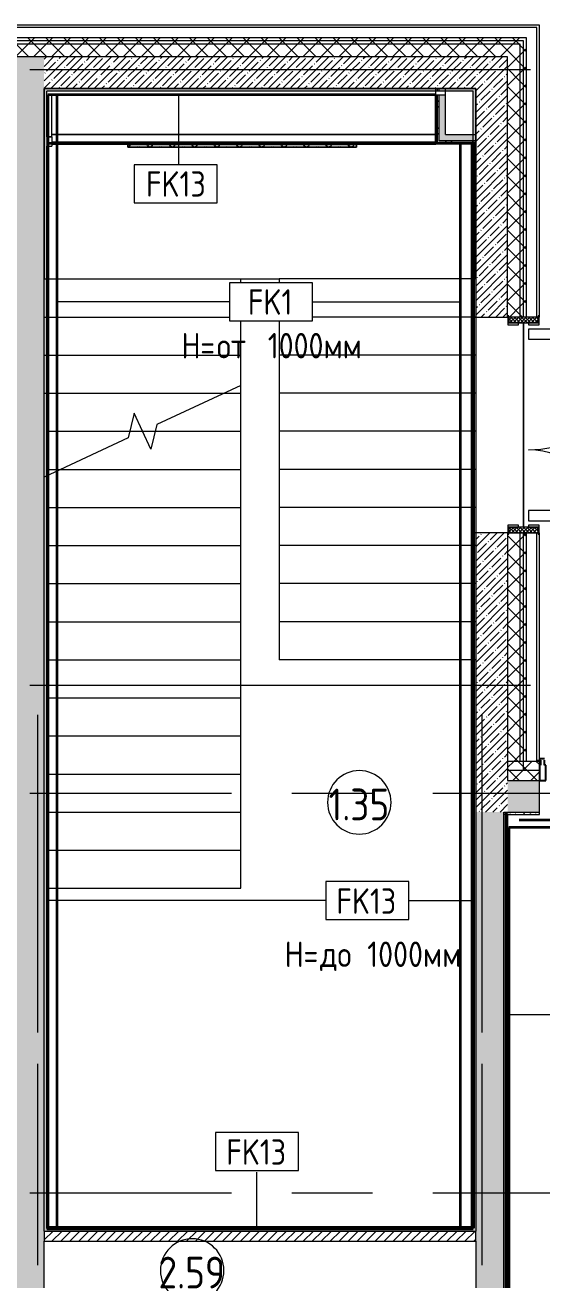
# Model space of a CAD drawing. Header units: millimetres. Extents: x 81711 to 274967, y -8553 to 29000.
# Drawn here: x 89260 to 93330, y 17465 to 27350 of the extents above; entities that cross this region are included whole.
import ezdxf

# ---------------------------------------------------------------- set-up
doc = ezdxf.new("R2010")
doc.units = ezdxf.units.MM
doc.linetypes.add('Осевая', pattern=[3175, 635, -476.25, 1587.5, -476.25])
for name, color, linetype, lineweight in [('A-AREA-IDEN', 7, 'Continuous', 9), ('A-DETL', 7, 'Continuous', 9), ('A-DETL-1', 7, 'Continuous', 35), ('A-DOOR', 7, 'Continuous', 9), ('A-DOOR-1', 7, 'Continuous', 13), ('A-DOOR-FRAM', 7, 'Continuous', 13), ('A-DOOR-FRAM-1', 7, 'Continuous', 9), ('A-GLAZ-CWMG', 7, 'Continuous', 9), ('A-GLAZ-CWMG-1', 7, 'Continuous', 25), ('A-WALL', 7, 'Continuous', 9), ('A-WALL-IDEN', 7, 'Continuous', 9), ('I-WALL', 7, 'Continuous', 9), ('S-STRS-1', 7, 'Continuous', 9), ('S-STRS-MBND', 7, 'Continuous', 9), ('Знаки', 7, 'Continuous', 9), ('Оси', 7, 'Continuous', 9), ('Оси-2', 7, 'Осевая', 9)]:
    doc.layers.add(name, color=color, linetype=linetype, lineweight=lineweight)
for name, color, linetype, lineweight, true_color in [('A-WALL-1', 7, 'Continuous', 9, 0xc0c0c0), ('G-ANNO-TEXT-1', 7, 'Continuous', 9, 0x3c3c3c), ('I-WALL-17', 5, 'Continuous', 50, 0x0000ff), ('I-WALL-5', 7, 'Continuous', 9, 0xc0c0c0), ('S-WALL-ANLY', 7, 'Continuous', 13, 0x008040), ('S-WALL-ANLY-1', 7, 'Continuous', 5, 0x008040), ('Знаки-1', 7, 'Continuous', 9, 0xdfdfdf), ('Знаки-2', 9, 'Continuous', 9, 0x808080)]:
    doc.layers.add(name, color=color, linetype=linetype, lineweight=lineweight, true_color=true_color)
doc.styles.add('GOST Common', font='GOST_Common.ttf', dxfattribs={"width": 0.9, "height": 200})
doc.styles.add('GOST Common_1', font='GOST_Common.ttf', dxfattribs={"width": 0.9, "height": 250})
pattern_1 = [(45, (0, 0), (-57.024626, 57.024626), []), (45, (57.025, 0), (-57.024626, 57.024626), [100.806, -20.161, 3.353, -16.808])]
pattern_2 = [(45, (0, 0), (-70.71068, 70.71068), []), (135, (0, 0), (-70.71068, -70.71068), [])]
pattern_3 = [(0, (0, 0), (121.92, 30.48), [10.058, -81.382, 10.058, -81.382, -487.68]), (0, (0, 0), (121.92, 30.48), [-182.88, 10.058, -172.822, 10.058, -81.382, -213.36]), (0, (0, 0), (121.92, 30.48), [-457.2, 10.058, -50.902, 10.058, -142.342]), (120, (45.72, 15.24), (-87.356454, 90.345817), [10.058, -81.382, 10.058, -81.382, -487.68]), (120, (45.72, 15.24), (-87.356454, 90.345817), [-182.88, 10.058, -172.822, 10.058, -81.382, -213.36]), (120, (45.72, 15.24), (-87.356454, 90.345817), [-457.2, 10.058, -50.902, 10.058, -142.342]), (240, (60.96, 76.2), (-34.563546, -120.825817), [10.058, -81.382, 10.058, -81.382, -487.68]), (240, (60.96, 76.2), (-34.563546, -120.825817), [-182.88, 10.058, -172.822, 10.058, -81.382, -213.36]), (240, (60.96, 76.2), (-34.563546, -120.825817), [-457.2, 10.058, -50.902, 10.058, -142.342])]
pattern_4 = [(45, (0, 0), (-106.06602, 106.06602), []), (135, (0, 0), (-106.06602, -106.06602), [])]

# ---------------------------------------------------------------- blocks, each defined once
blk = doc.blocks.new('110_Дверь_СКБ_2Ст_Внутренняя - ДН-4д_ ДОО_Дв_1450x2100h_Лестничная клетка-23615437-План отделки стен 1 этажа в осях 23_1-33')
at = {"layer": 'A-DOOR'}
h = blk.add_hatch(dxfattribs=at)
h.set_pattern_fill('FP_15', color=256, style=0, pattern_type=2)
h.set_pattern_definition([(135, (1471.41, 189.685), (-14.14214, -14.14214), []), (225, (1471.41, 189.685), (14.14214, -14.14214), [])])
h.paths.add_polyline_path([(862.5, 115), (817.5, 115), (817.5, -115), (862.5, -115)])
at = {"layer": 'A-DOOR-FRAM-1'}
h = blk.add_hatch(dxfattribs=at)
h.set_pattern_fill('FP_16', color=256, style=0, pattern_type=2)
h.set_pattern_definition([(45, (-651.384, 189.685), (-14.1421, 14.1421), []), (135, (-651.384, 189.685), (-14.1421, -14.1421), [])])
h.paths.add_polyline_path([(-792.5, 115), (-837.5, 115), (-837.5, -115), (-792.5, -115)])
at = {"layer": 'A-DOOR'}
for p, q in [((-777.5, 123), (-847.5, 123)), ((-847.5, 123), (-847.5, 115)), ((-847.5, 115), (-792.5, 115)), ((-792.5, 115), (-792.5, 40)), ((-777.5, 40), (-777.5, 123)), ((872.5, 123), (802.5, 123)), ((802.5, 123), (802.5, 40)), ((817.5, 40), (817.5, 115)), ((817.5, 115), (872.5, 115)), ((872.5, 115), (872.5, 123)), ((-792.5, 40), (-777.5, 40)), ((802.5, 40), (817.5, 40)), ((-777.5, -40), (-792.5, -40)), ((-792.5, -40), (-792.5, -115)), ((-777.5, -123), (-777.5, -40)), ((817.5, -40), (802.5, -40)), ((802.5, -40), (802.5, -123)), ((817.5, -115), (817.5, -40)), ((-847.5, -115), (-847.5, -123)), ((-792.5, -115), (-847.5, -115)), ((-847.5, -123), (-777.5, -123)), ((802.5, -123), (872.5, -123)), ((872.5, -115), (817.5, -115)), ((872.5, -123), (872.5, -115))]:
    blk.add_line(p, q, dxfattribs=at)
for centre, radius, start, end in [((-742.5, 40), 950, 0, 90), ((767.5, 40), 560, 90, 180)]:
    blk.add_arc(centre, radius, start, end, dxfattribs=at)
at = {"layer": 'A-DOOR-1'}
for p, q in [((-742.5, 990), (-742.5, 40)), ((-662.5, 990), (-742.5, 990)), ((-662.5, 40), (-662.5, 990)), ((767.5, 600), (687.5, 600)), ((687.5, 600), (687.5, 40)), ((767.5, 40), (767.5, 600)), ((-742.5, 40), (-662.5, 40)), ((687.5, 40), (767.5, 40))]:
    blk.add_line(p, q, dxfattribs=at)
at = {"layer": 'A-DOOR-FRAM'}
for p, q in [((-792.5, 115), (-837.5, 115)), ((-837.5, 115), (-837.5, -115)), ((-792.5, -115), (-792.5, 115)), ((862.5, 115), (817.5, 115)), ((817.5, 115), (817.5, -115)), ((862.5, -115), (862.5, 115)), ((-837.5, -115), (-792.5, -115)), ((817.5, -115), (862.5, -115))]:
    blk.add_line(p, q, dxfattribs=at)
blk = doc.blocks.new('Прямоугольный импост - Импост структурный с накладкой - 170мм-22855280-План отделки стен 1 этажа в осях 23_1-33')
at = {"layer": 'A-GLAZ-CWMG-1'}
for p, q in [((0, 160), (-50, 160)), ((-50, 160), (-50, 40)), ((0, 40), (0, 160)), ((-50, 40), (-40, 40)), ((-40, 40), (-40, 0)), ((-10, 0), (-10, 40)), ((-10, 40), (0, 40)), ((0, 0), (-10, 0)), ((0, -10), (0, 0)), ((-40, -10), (0, -10))]:
    blk.add_line(p, q, dxfattribs=at)
blk = doc.blocks.new('Съемный металлический экран с перфорацией - E1-31419150-План отделки стен 1 этажа в осях 23_1-33')
at = {"layer": 'Знаки'}
h = blk.add_hatch(dxfattribs=at)
h.set_pattern_fill('FP_68', color=256, style=0, pattern_type=2)
h.set_pattern_definition([(0, (-90051.406, -26389), (0, 50.8), [13.612, -74.376]), (60, (-90026.006, -26382.194), (-43.99409, 25.4), [13.612, -74.376]), (120, (-90019.2, -26356.794), (-43.99409, -25.4), [13.612, -74.376]), (30, (-90037.79, -26389), (9e-05, 101.59984), [13.612, -87.988]), (30, (-90063.19, -26345.01), (9e-05, 101.59984), [13.612, -87.988]), (150, (-90051.41, -26389), (-87.98809, -50.79984), [13.612, -87.988]), (150, (-90026.01, -26345.01), (-87.98809, -50.79984), [13.612, -87.988]), (90, (-90019.2, -26370.41), (-87.988, 50.8), [13.612, -87.988]), (90, (-90070, -26370.41), (-87.988, 50.8), [13.612, -87.988])])
h.paths.add_polyline_path([(0, 0), (1800, 0), (1800, 20), (0, 20)])
at = {"layer": 'Знаки-1'}
for p, q in [((0, 0), (0, 20)), ((0, 20), (1800, 20)), ((1800, 0), (0, 0)), ((1800, 20), (1800, 0))]:
    blk.add_line(p, q, dxfattribs=at)
at = {"layer": 'Знаки-2'}
for p, q in [((1800, 20), (0, 20)), ((0, 20), (0, 0)), ((0, 0), (1800, 0)), ((1800, 0), (1800, 20))]:
    blk.add_line(p, q, dxfattribs=at)
blk = doc.blocks.new('Зашивка приборов отопления4 - Зашивка приборов отопления-33272095-План отделки стен 1 этажа в осях 23_1-33')
at = {"layer": 'A-WALL-1'}
for p, q in [((121505, 18487.5), (124530, 18487.5)), ((124530, 18487.5), (121505, 18487.5)), ((121505, 18412.5), (124530, 18412.5))]:
    blk.add_line(p, q, dxfattribs=at)
blk = doc.blocks.new('Зашивка приборов отопления33 - Зашивка приборов отопления-33324347-План отделки стен 1 этажа в осях 23_1-33')
at = {"layer": 'A-WALL-1'}
for p, q in [((124365.9, 19496.3), (121300.9, 19496.3)), ((121300.9, 19136.3), (121300.9, 19496.3)), ((121340.9, 19136.3), (121340.9, 19466.3)), ((124365.9, 19466.3), (121340.9, 19466.3)), ((121300.9, 19136.3), (121340.9, 19136.3)), ((121340.9, 19136.3), (121300.9, 19136.3)), ((121300.9, 19136.3), (121300.9, 19061.3)), ((121340.9, 19136.3), (121340.9, 19061.3)), ((121300.9, 19061.3), (121340.9, 19061.3))]:
    blk.add_line(p, q, dxfattribs=at)
blk = doc.blocks.new('Марка_Помещения - Номер-25198446-План отделки стен 1 этажа в осях 23_1-33')
at = {"layer": 'A-AREA-IDEN'}
for start, end in [(360, 180), (180, 360)]:
    blk.add_arc((0, 0), 2.5, start, end, dxfattribs=at)
blk = doc.blocks.new('М_стена_0001 - Типоразмер_без рамки-25382661-План отделки стен 1 этажа в осях 23_1-33')
at = {"layer": 'A-WALL-IDEN'}
for p, q in [((3.258, 1.523), (-3.273, 1.523)), ((-3.273, 1.523), (-3.273, -1.477)), ((3.258, -1.477), (3.258, 1.523)), ((-3.273, -1.477), (3.258, -1.477))]:
    blk.add_line(p, q, dxfattribs=at)

msp = doc.modelspace()

# ---------------------------------------------------------------- hatches: boundary and pattern name
at = {"layer": 'A-WALL'}
h = msp.add_hatch(dxfattribs=at)
h.set_pattern_fill('FP_5', color=256, style=0, pattern_type=2)
h.set_pattern_definition(pattern_2)
h.paths.add_polyline_path([(93210, 27200), (93210, 27250), (89010, 27250), (89010, 27200), (93160, 27200)])
h = msp.add_hatch(dxfattribs=at)
h.set_pattern_fill('FP_5', color=256, style=0, pattern_type=2)
h.set_pattern_definition(pattern_2)
h.paths.add_polyline_path([(89010, 27100), (93160, 27100), (93160, 27200), (89010, 27200)])
h = msp.add_hatch(dxfattribs=at)
h.set_pattern_fill('FP_5', color=256, style=0, pattern_type=2)
h.set_pattern_definition(pattern_2)
h.paths.add_polyline_path([(93210, 21550), (93210, 23350), (93160, 23350), (93160, 21550), (93178.9, 21550)])
h.paths.add_polyline_path([(93160, 25050), (93210, 25050), (93210, 27200), (93160, 27200), (93160, 25796.4)])
h = msp.add_hatch(dxfattribs=at)
h.set_pattern_fill('FP_5', color=256, style=0, pattern_type=2)
h.set_pattern_definition(pattern_2)
h.paths.add_polyline_path([(93060, 21550), (93160, 21550), (93160, 23350), (93070, 23350), (93070, 23340), (93062, 23340), (93062, 23350), (93060, 23350), (93060, 21553)])
h.paths.add_polyline_path([(93160, 25050), (93160, 27100), (93060, 27100), (93060, 25050), (93062, 25050), (93062, 25060), (93070, 25060), (93070, 25050), (93094, 25050)])
h = msp.add_hatch(dxfattribs=at)
h.set_pattern_fill('FP_5', color=256, style=0, pattern_type=2)
h.set_pattern_definition(pattern_2)
h.paths.add_polyline_path([(111235.1, 21400), (111126.6, 21550), (110941.5, 21550), (111050, 21400), (111141.7, 21400)])
h.paths.add_polyline_path([(104488.8, 21400), (104650, 21400), (104650, 21550), (103450, 21550), (103450, 21400)])
h.paths.add_polyline_path([(106050, 21400), (106850, 21400), (106850, 21550), (105550, 21550), (105550, 21400), (105819.4, 21400)])
h.paths.add_polyline_path([(107750, 21400), (109050, 21400), (109050, 21550), (107750, 21550)])
h.paths.add_polyline_path([(110803.2, 21400), (110694.6, 21550), (109950, 21550), (109950, 21400), (110476.4, 21400)])
h.paths.add_polyline_path([(100580, 21400), (101150, 21400), (101150, 21550), (96610, 21550), (96610, 21400), (100497.1, 21400)])
h.paths.add_polyline_path([(93060, 21400), (93310, 21400), (93310, 21550), (93060, 21550)])
at = {"layer": 'I-WALL'}
h = msp.add_hatch(dxfattribs=at)
h.set_pattern_fill('FP_2', color=256, style=0, pattern_type=2)
h.set_pattern_definition(pattern_1)
h.paths.add_polyline_path([(89410, 17270), (89410, 27100), (89160, 27100), (89160, 17270)])
h = msp.add_hatch(dxfattribs=at)
h.set_pattern_fill('FP_2', color=256, style=0, pattern_type=2)
h.set_pattern_definition(pattern_1)
h.paths.add_polyline_path([(92810, 26850), (92810, 27100), (89410, 27100), (89410, 26850), (92513.6, 26850)])
h = msp.add_hatch(dxfattribs=at)
h.set_pattern_fill('FP_2', color=256, style=0, pattern_type=2)
h.set_pattern_definition(pattern_1)
h.paths.add_polyline_path([(93030, 21150), (93060, 21150), (93060, 23350), (92810, 23350), (92810, 21150)])
h.paths.add_polyline_path([(93060, 25050), (93060, 27100), (92810, 27100), (92810, 25050)])
h = msp.add_hatch(dxfattribs=at)
h.set_pattern_fill('FP_64', color=256, style=0, pattern_type=2)
h.set_pattern_definition(pattern_3)
h.paths.add_polyline_path([(92570, 26830), (92790, 26830), (92790, 26850), (89410, 26850), (89410, 26830), (92513.6, 26830)])
h = msp.add_hatch(dxfattribs=at)
h.set_pattern_fill('FP_64', color=256, style=0, pattern_type=2)
h.set_pattern_definition(pattern_3)
h.paths.add_polyline_path([(89430, 17850), (89430, 26830), (89410, 26830), (89410, 17850)])
h = msp.add_hatch(dxfattribs=at)
h.set_pattern_fill('FP_67', color=256, style=0, pattern_type=2)
h.set_pattern_definition(pattern_4)
h.paths.add_polyline_path([(92507.5, 26412.5), (92507.5, 26800), (92495, 26800), (92495, 26412.5)])
h.paths.add_polyline_path([(92507.5, 26830), (92507.5, 26850), (92495, 26850), (92495, 26830)])
h = msp.add_hatch(dxfattribs=at)
h.set_pattern_fill('FP_67', color=256, style=0, pattern_type=2)
h.set_pattern_definition(pattern_4)
h.paths.add_polyline_path([(92520, 26425), (92520, 26800), (92507.5, 26800), (92507.5, 26425), (92513.6, 26425)])
h.paths.add_polyline_path([(92513.6, 26830), (92520, 26830), (92520, 26850), (92507.5, 26850), (92507.5, 26830)])
h = msp.add_hatch(color=256, dxfattribs=at)
h.paths.add_polyline_path([(92520, 26437.5), (92570, 26437.5), (92570, 26800), (92520, 26800)])
h.paths.add_polyline_path([(92520, 26830), (92570, 26830), (92570, 26850), (92520, 26850)])
h = msp.add_hatch(dxfattribs=at)
h.set_pattern_fill('FP_64', color=256, style=0, pattern_type=2)
h.set_pattern_definition(pattern_3)
h.paths.add_polyline_path([(92810, 17870), (92810, 23350), (92790, 23350), (92790, 17870)])
h.paths.add_polyline_path([(92790, 25050), (92810, 25050), (92810, 26850), (92790, 26850), (92790, 25796.4)])
h = msp.add_hatch(dxfattribs=at)
h.set_pattern_fill('FP_67', color=256, style=0, pattern_type=2)
h.set_pattern_definition(pattern_4)
h.paths.add_polyline_path([(92507.5, 26412.5), (92810, 26412.5), (92810, 26425), (92507.5, 26425)])
h = msp.add_hatch(dxfattribs=at)
h.set_pattern_fill('FP_67', color=256, style=0, pattern_type=2)
h.set_pattern_definition(pattern_4)
h.paths.add_polyline_path([(92570, 26425), (92810, 26425), (92810, 26437.5), (92520, 26437.5), (92520, 26425)])
msp.add_hatch(color=256, dxfattribs=at).paths.add_polyline_path([(92570, 26437.5), (92810, 26437.5), (92810, 26487.5), (92570, 26487.5)])
h = msp.add_hatch(dxfattribs=at)
h.set_pattern_fill('FP_2', color=256, style=0, pattern_type=2)
h.set_pattern_definition(pattern_1)
h.paths.add_polyline_path([(100497.1, 21150), (100580, 21150), (100580, 21400), (96610, 21400), (96610, 21150), (99080, 21150)])
h.paths.add_polyline_path([(93060, 21150), (93310, 21150), (93310, 21400), (93060, 21400)])
h = msp.add_hatch(dxfattribs=at)
h.set_pattern_fill('FP_2', color=256, style=0, pattern_type=2)
h.set_pattern_definition(pattern_1)
h.paths.add_polyline_path([(93000, 13620), (93000, 13628), (93030, 13628), (93030, 21150), (92810, 21150), (92810, 13620)])
h = msp.add_hatch(dxfattribs=at)
h.set_pattern_fill('FP_64', color=256, style=0, pattern_type=2)
h.set_pattern_definition(pattern_3)
h.paths.add_polyline_path([(93030, 13640), (93050, 13641), (93050, 21130), (93030, 21130), (93030, 14834.9)])
h = msp.add_hatch(dxfattribs=at)
h.set_pattern_fill('FP_64', color=256, style=0, pattern_type=2)
h.set_pattern_definition(pattern_3)
h.paths.add_polyline_path([(93178.9, 21130), (93310, 21130), (93310, 21150), (93060, 21150), (93051, 21140), (93051, 21130)])
h = msp.add_hatch(dxfattribs=at)
h.set_pattern_fill('FP_3', color=256, style=0, pattern_type=2)
h.set_pattern_definition([(45, (0, 0), (-35.35534, 35.35534), [])])
h.paths.add_polyline_path([(89410, 17770), (92810, 17770), (92810, 17850), (89410, 17850)])
h = msp.add_hatch(dxfattribs=at)
h.set_pattern_fill('FP_64', color=256, style=0, pattern_type=2)
h.set_pattern_definition(pattern_3)
h.paths.add_polyline_path([(92810, 17850), (92810, 17870), (89430, 17870), (89430, 17850), (92513.6, 17850)])

# ---------------------------------------------------------------- linework, layer by layer
at = {"layer": 'A-DETL'}
for p, q in [((90470, 26250), (90470, 26800)), ((90773.1, 26250), (90120, 26250)), ((90120, 26250), (90120, 25950)), ((90773.1, 25950), (90773.1, 26250)), ((90120, 25950), (90773.1, 25950)), ((91522.4, 25320.8), (90869.3, 25320.8)), ((90869.3, 25320.8), (90869.3, 25020.8)), ((91522.4, 25020.8), (91522.4, 25320.8)), ((90869.3, 25170.8), (89510, 25170.8)), ((91522.4, 25170.8), (92690, 25170.8)), ((90869.3, 25020.8), (91522.4, 25020.8)), ((92282, 20602.8), (91628.9, 20602.8)), ((91628.9, 20602.8), (91628.9, 20302.8)), ((92282, 20302.8), (92282, 20602.8)), ((91628.9, 20452.8), (89440, 20452.8)), ((92282, 20452.8), (92780, 20452.8)), ((91628.9, 20302.8), (92282, 20302.8))]:
    msp.add_line(p, q, dxfattribs=at)
at = {"layer": 'A-DETL-1'}
for p, q in [((92495, 26800), (89440, 26800)), ((89440, 26800), (89440, 17880)), ((89510, 26800), (89510, 17881)), ((92495, 26800), (92495, 26419)), ((89440, 26419), (92780, 26419)), ((92690, 17881), (92690, 26412.5)), ((92780, 17880), (92780, 26419)), ((93150, 21089), (99079, 21089)), ((99080, 21030), (93070, 21030)), ((93070, 21030), (93070, 13721.4)), ((89440, 17880), (92780, 17880))]:
    msp.add_line(p, q, dxfattribs=at)
at = {"layer": 'A-WALL'}
for p, q in [((93290, 27330), (89007, 27330)), ((93290, 25050), (93290, 27330)), ((93210, 27250), (89010, 27250)), ((93160, 27200), (89010, 27200)), ((93160, 25050), (93160, 27200)), ((93210, 25050), (93210, 27250)), ((93060, 25050), (93060, 27100)), ((92507.5, 26830), (92507.5, 26850)), ((92507.5, 26425), (92507.5, 26800)), ((92520, 26830), (92520, 26850)), ((92520, 26437.5), (92520, 26800)), ((92810, 26425), (92507.5, 26425)), ((92810, 26437.5), (92520, 26437.5)), ((93060, 23350), (93060, 21400)), ((93160, 21550), (93160, 23350)), ((93210, 21550), (93210, 23350)), ((93290, 21550), (93290, 23350)), ((93310, 21550), (93060, 21550)), ((93290, 21558), (93310, 21558)), ((93310, 21553), (93290, 21553)), ((93060, 21400), (93310, 21400)), ((93030, 13640), (93030, 21130)), ((93060, 21150), (93310, 21150)), ((89410, 17850), (89410, 17770)), ((92810, 17770), (92810, 17850))]:
    msp.add_line(p, q, dxfattribs=at)
at = {"layer": 'A-WALL-1'}
for p, q in [((93310, 27350), (89002, 27350)), ((93310, 25050), (93310, 27350)), ((93060, 25050), (93062, 25050)), ((93308, 25050), (93310, 25050)), ((93062, 23350), (93060, 23350)), ((93310, 23350), (93308, 23350)), ((93310, 21400), (93310, 23350))]:
    msp.add_line(p, q, dxfattribs=at)
at = {"layer": 'A-WALL-IDEN'}
for p, q in [((93051.5, 19556.5), (93489.4, 19556.5)), ((91085.8, 17888.5), (91085.8, 18312.7))]:
    msp.add_line(p, q, dxfattribs=at)
at = {"layer": 'I-WALL-17'}
for p, q in [((89470, 26420), (92495, 26420)), ((92495, 26419), (89470, 26419)), ((92789, 17872), (92789, 26412.5)), ((92790, 25050), (92790, 23350)), ((93051, 21140), (93051, 21150)), ((93051, 13630), (93051, 21130)), ((93052, 21150), (93052, 21141.1)), ((93052, 21130), (93052, 13630)), ((89430, 17872), (92789, 17872)), ((92789, 17871), (89430, 17871))]:
    msp.add_line(p, q, dxfattribs=at)
at = {"layer": 'I-WALL-5'}
for p, q in [((93060, 27100), (89160, 27100)), ((89410, 17850), (89410, 26850)), ((89410, 26850), (89410, 26850)), ((89410, 26850), (92810, 26850)), ((89410, 17850), (89410, 26850)), ((92495, 26412.5), (92495, 26850)), ((92790, 26830), (92495, 26830)), ((92495, 26800), (92570, 26800)), ((92570, 26487.5), (92570, 26850)), ((92790, 25050), (92790, 26830)), ((92810, 26850), (92810, 25050)), ((89430, 17870), (89430, 26395)), ((92810, 26412.5), (92495, 26412.5)), ((92570, 26487.5), (92810, 26487.5)), ((92790, 25050), (93060, 25050)), ((93060, 23350), (92790, 23350)), ((92790, 23350), (92790, 17870)), ((92810, 23350), (92810, 17850)), ((93310, 21130), (93310, 21400)), ((93030, 21150), (93060, 21150)), ((93030, 21130), (93030, 21150)), ((93050, 21130), (93030, 21130)), ((93050, 13641), (93050, 21130)), ((93060, 21150), (93051, 21140)), ((93051, 21140), (93051, 21130)), ((93051, 21130), (93310, 21130)), ((89410, 17850), (89410, 17850)), ((89410, 17850), (92810, 17850)), ((92790, 17870), (89430, 17870)), ((89410, 17270), (89410, 17770)), ((89410, 17770), (92810, 17770)), ((92810, 17770), (92810, 17270))]:
    msp.add_line(p, q, dxfattribs=at)
at = {"layer": 'S-STRS-1'}
for p, q in [((90828.4, 24450), (90960, 24450)), ((90828.4, 24450), (90960, 24450)), ((90960, 24450), (90960, 24511.4)), ((90960, 24150), (90960, 24450)), ((90084.6, 24150), (90185, 24150)), ((90084.6, 24150), (90185, 24150)), ((90285.4, 24150), (90960, 24150)), ((90285.4, 24150), (90960, 24150)), ((90960, 23850), (90960, 24150)), ((89541.6, 23850), (90960, 23850)), ((89541.6, 23850), (90960, 23850)), ((90960, 23550), (90960, 23850)), ((89430, 23550), (90960, 23550)), ((89430, 23550), (90960, 23550)), ((90960, 23250), (90960, 23550)), ((89430, 23250), (90960, 23250)), ((89430, 23250), (90960, 23250)), ((90960, 22950), (90960, 23250)), ((89430, 22950), (90960, 22950)), ((89430, 22950), (90960, 22950)), ((90960, 22650), (90960, 22950)), ((89430, 22650), (90960, 22650)), ((89430, 22650), (90960, 22650)), ((90960, 22350), (90960, 22650)), ((89430, 22350), (90960, 22350)), ((89430, 22350), (90960, 22350)), ((90960, 22050), (90960, 22350)), ((89430, 22050), (90960, 22050)), ((89430, 22050), (90960, 22050)), ((90960, 21750), (90960, 22050)), ((89430, 21750), (90960, 21750)), ((89430, 21750), (90960, 21750)), ((90960, 21450), (90960, 21750)), ((89430, 21450), (90960, 21450)), ((89430, 21450), (90960, 21450)), ((90960, 21150), (90960, 21450)), ((89430, 21150), (90960, 21150)), ((89430, 21150), (90960, 21150)), ((90960, 20850), (90960, 21150)), ((89430, 20850), (90960, 20850)), ((89430, 20850), (90960, 20850)), ((90960, 20550), (90960, 20850)), ((89430, 20550), (90960, 20550)), ((89430, 20550), (90960, 20550))]:
    msp.add_line(p, q, dxfattribs=at)
at = {"layer": 'S-STRS-MBND'}
for p, q in [((89410, 26850), (89410, 25350)), ((92810, 26850), (89410, 26850)), ((92810, 25350), (92810, 26850)), ((89410, 25350), (90960, 25350)), ((89410, 24250), (89410, 25350)), ((89410, 25350), (90960, 25350)), ((90960, 25350), (91260, 25350)), ((90960, 25320.8), (90960, 25350)), ((92810, 25350), (91260, 25350)), ((91260, 25350), (91260, 25320.8)), ((92810, 25350), (91260, 25350)), ((92810, 25350), (92810, 22350)), ((89410, 25050), (90869.3, 25050)), ((89410, 25050), (90869.3, 25050)), ((90960, 24511.4), (90960, 25020.8)), ((91260, 25020.8), (91260, 22350)), ((92810, 25050), (91522.4, 25050)), ((92810, 25050), (91522.4, 25050)), ((89410, 24750), (90960, 24750)), ((89410, 24750), (90960, 24750)), ((92810, 24750), (91260, 24750)), ((92810, 24750), (91260, 24750)), ((89410, 24450), (90828.4, 24450)), ((89410, 24450), (90828.4, 24450)), ((90960, 24511.4), (90298.3, 24202.8)), ((92810, 24450), (91260, 24450)), ((92810, 24450), (91260, 24450)), ((90119, 24291.6), (90071.7, 24097.2)), ((90251, 24008.4), (90119, 24291.6)), ((89430, 24150), (90084.6, 24150)), ((89430, 24150), (90084.6, 24150)), ((90185, 24150), (90285.4, 24150)), ((90185, 24150), (90285.4, 24150)), ((90298.3, 24202.8), (90251, 24008.4)), ((92810, 24150), (91260, 24150)), ((92810, 24150), (91260, 24150)), ((90071.7, 24097.2), (89410, 23788.6)), ((89430, 23850), (89541.6, 23850)), ((89430, 23850), (89541.6, 23850)), ((92810, 23850), (91260, 23850)), ((92810, 23850), (91260, 23850)), ((92810, 23550), (91260, 23550)), ((92810, 23550), (91260, 23550)), ((92810, 23250), (91260, 23250)), ((92810, 23250), (91260, 23250)), ((92810, 22950), (91260, 22950)), ((92810, 22950), (91260, 22950)), ((92810, 22650), (91260, 22650)), ((92810, 22650), (91260, 22650)), ((92810, 22350), (91260, 22350))]:
    msp.add_line(p, q, dxfattribs=at)
at = {"layer": 'S-WALL-ANLY'}
for p, q in [((93185, 25005), (93185, 23395)), ((93185, 23395), (93185, 25005))]:
    msp.add_line(p, q, dxfattribs=at)
at = {"layer": 'S-WALL-ANLY-1'}
for p, q in [((93185, 27225), (89081, 27225)), ((93185, 25050), (93185, 27225)), ((93185, 21479), (93185, 23350)), ((93310, 21479), (93060, 21479))]:
    msp.add_line(p, q, dxfattribs=at)
at = {"layer": 'Оси'}
for p, q in [((90740, 27000), (93240, 27000)), ((90740, 22150), (93240, 22150)), ((89360, 19415.1), (89360, 21915.1)), ((92860, 19415.1), (92860, 21915.1))]:
    msp.add_line(p, q, dxfattribs=at)
at = {"layer": 'Оси-2'}
for p, q in [((85010.7, 27000), (90740, 27000)), ((85010.7, 22150), (90740, 22150)), ((85010.7, 21300), (122580, 21300)), ((89360, 593.7), (89360, 19415.1)), ((92860, 593.7), (92860, 19415.1)), ((85010.7, 18150), (122760, 18150))]:
    msp.add_line(p, q, dxfattribs=at)

# ---------------------------------------------------------------- block references
at = {"layer": 'A-AREA-IDEN', "xscale": 99.99999999999993, "yscale": 99.99999999999993, "zscale": 99.99999999999993}
for p in [(91892, 21226.7), (90576.1, 17539)]:
    msp.add_blockref('Марка_Помещения - Номер-25198446-План отделки стен 1 этажа в осях 23_1-33', p, dxfattribs=at)
at = {"layer": 'A-DOOR', "rotation": 269.9999999999998}
msp.add_blockref('110_Дверь_СКБ_2Ст_Внутренняя - ДН-4д_ ДОО_Дв_1450x2100h_Лестничная клетка-23615437-План отделки стен 1 этажа в осях 23_1-33', (93185, 24212.5), dxfattribs=at)
at = {"layer": 'A-GLAZ-CWMG', "rotation": 180}
msp.add_blockref('Прямоугольный импост - Импост структурный с накладкой - 170мм-22855280-План отделки стен 1 этажа в осях 23_1-33', (93310, 21560), dxfattribs=at)
at = {"layer": 'A-WALL-1'}
for name, p in [('Зашивка приборов отопления33 - Зашивка приборов отопления-33324347-План отделки стен 1 этажа в осях 23_1-33', (-31870.9, 7333.7)), ('Зашивка приборов отопления4 - Зашивка приборов отопления-33272095-План отделки стен 1 этажа в осях 23_1-33', (-32035, 8000))]:
    msp.add_blockref(name, p, dxfattribs=at)
at = {"layer": 'A-WALL-IDEN', "xscale": 99.99999999999993, "yscale": 99.99999999999993, "zscale": 99.99999999999993}
msp.add_blockref('М_стена_0001 - Типоразмер_без рамки-25382661-План отделки стен 1 этажа в осях 23_1-33', (91086.5, 18474.3), dxfattribs=at)
at = {"layer": 'Знаки-1'}
msp.add_blockref('Съемный металлический экран с перфорацией - E1-31419150-План отделки стен 1 этажа в осях 23_1-33', (90070, 26389), dxfattribs=at)

# ---------------------------------------------------------------- texts
at = {"layer": 'A-AREA-IDEN', "char_height": 250, "attachment_point": 1, "style": 'GOST Common_1'}
for s, insert, width in [('1.35', (91650.1, 21335.2), 606.076), ('2.59', (90310.4, 17647.6), 663.797)]:
    msp.add_mtext(s, dxfattribs=dict(at, insert=insert, width=width))
at = {"layer": 'A-WALL-IDEN', "insert": (90843.8, 18572.3), "char_height": 200, "width": 598.861, "attachment_point": 1, "style": 'GOST Common'}
msp.add_mtext('FK13', dxfattribs=at)
at = {"layer": 'G-ANNO-TEXT-1', "char_height": 200, "attachment_point": 1, "style": 'GOST Common'}
for s, insert, width in [('FK13', (90211.4, 26198.5), 598.861), ('FK1', (91014.2, 25268.5), 447.342), ('\\fGOST Common|b0|i0|c204|p34|;\\W.9;Н', (90490.3, 24924.5), 180.38), (' 1000', (91061.8, 24924.5), 663.797), ('\\fGOST Common|b0|i0|c204|p34|;\\W.9;=', (90639.2, 24924.5), 158.734), ('от', (90770.1, 24924.5), 353.544), ('мм', (91609.5, 24924.5), 360.759), ('FK13', (91711, 20548.8), 598.861), ('\\fGOST Common|b0|i0|c204|p34|;\\W.9;Н', (91303.7, 20130.1), 180.38), ('до', (91583.4, 20130.1), 317.468), (' 1000', (91845.4, 20130.1), 663.797), ('мм', (92393.1, 20130.1), 360.759), ('\\fGOST Common|b0|i0|c204|p34|;\\W.9;=', (91452.5, 20130.1), 158.734)]:
    msp.add_mtext(s, dxfattribs=dict(at, insert=insert, width=width))

doc.saveas('drawing.dxf')
